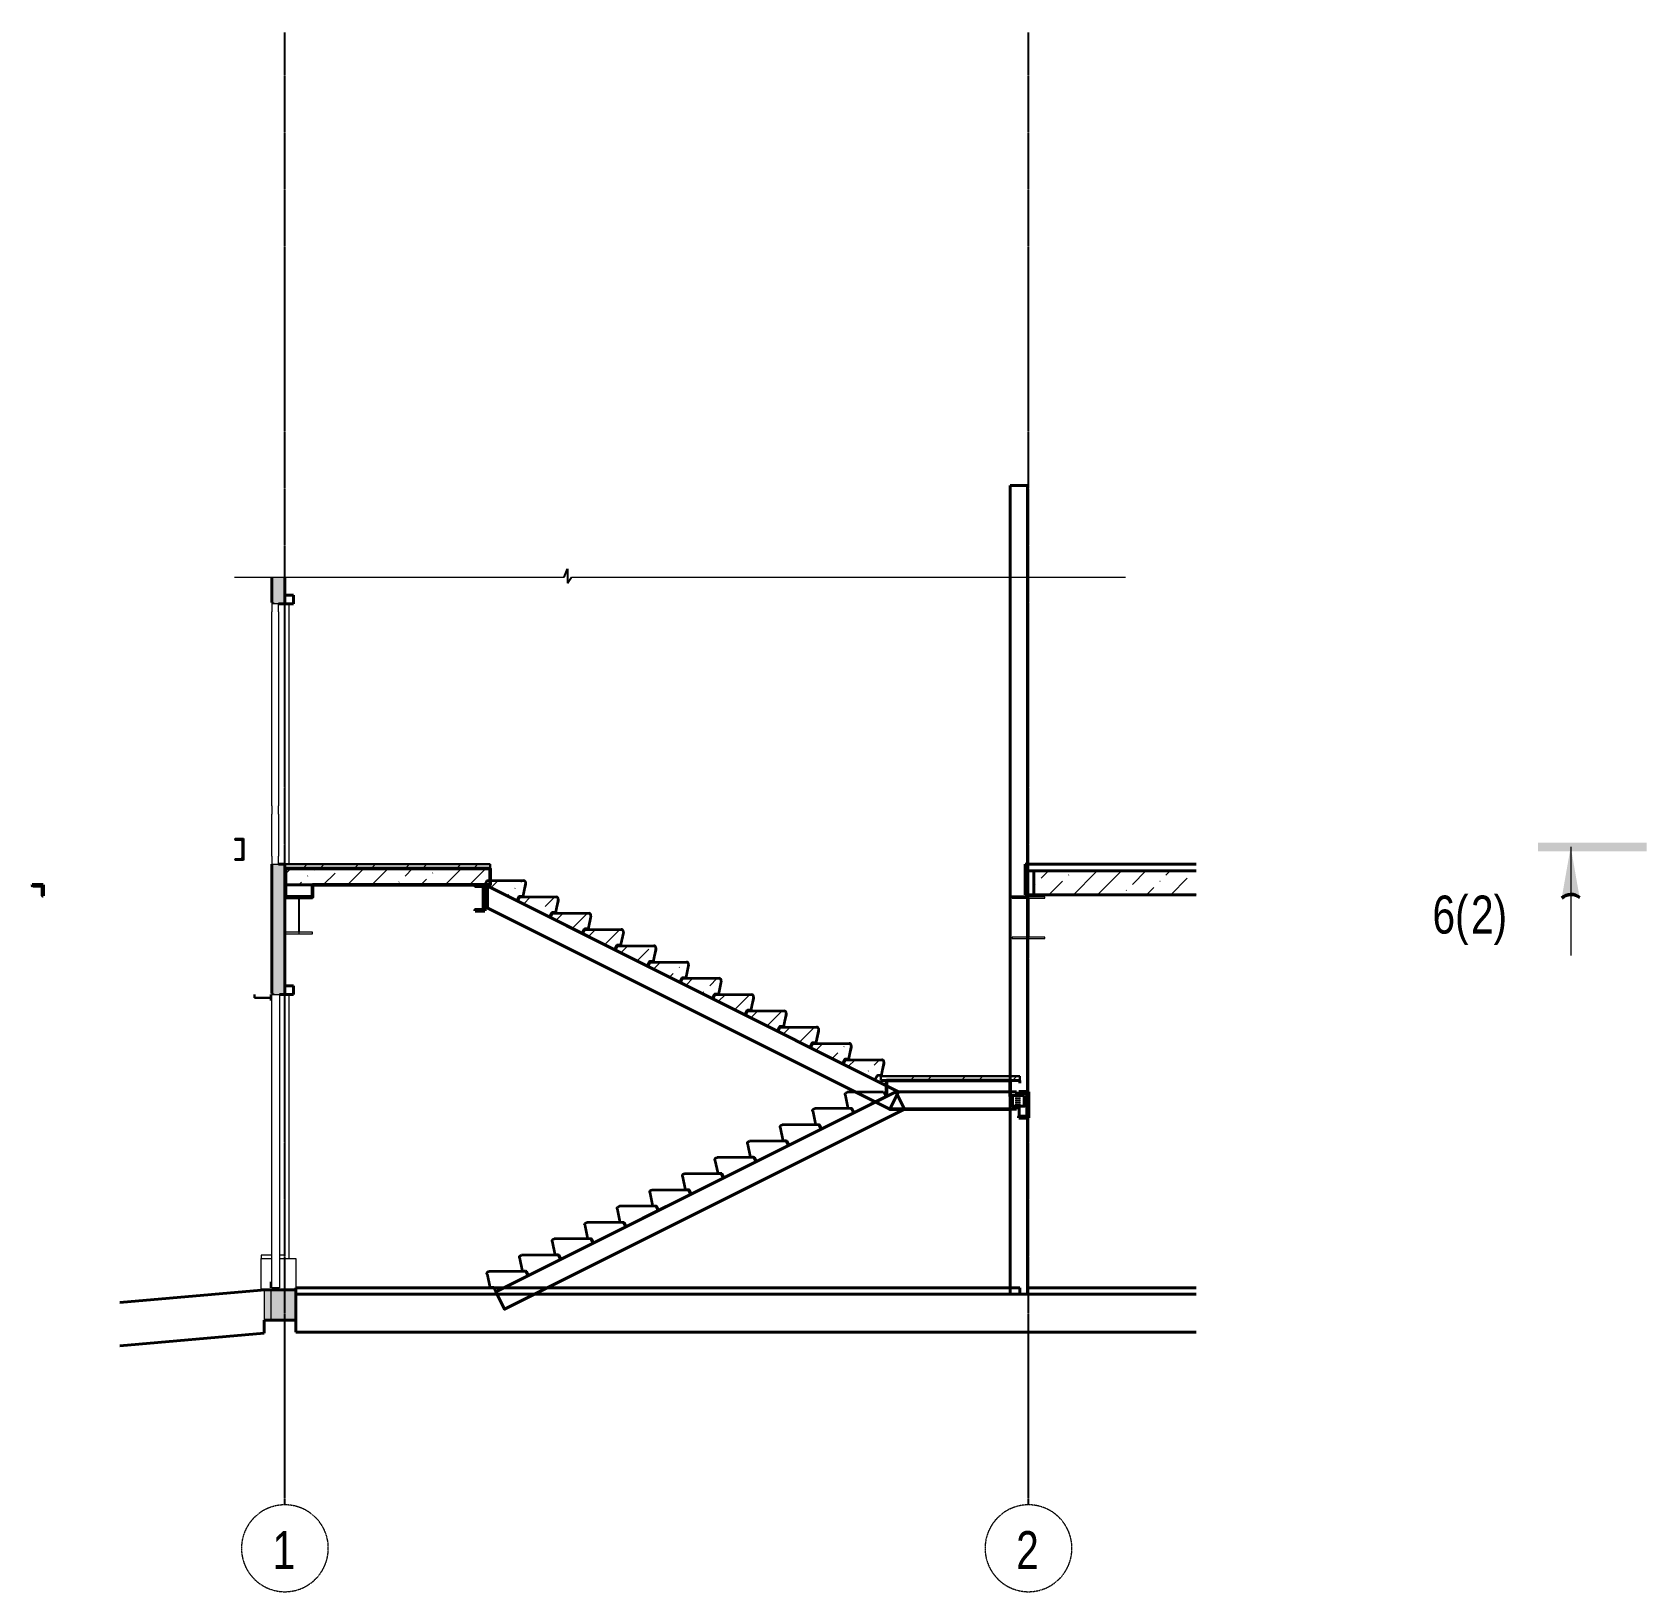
# Model space of a CAD drawing. Header units: millimetres. Extents: x 1117013 to 3394463, y -717780 to -102922.
# Drawn here: x 1172968 to 1187840, y -679867 to -665503 of the extents above; entities that cross this region are included whole.
import ezdxf

# ---------------------------------------------------------------- set-up
doc = ezdxf.new("R2010")
doc.units = ezdxf.units.MM
for name, pattern in [('ADSK_Линия сетки', [21, 12, -3, 3, -3]), ('CENTERX2', [4, 2.5, -0.5, 0.5, -0.5]), ('невидимая', [3.65, 2.5, -1.15])]:
    doc.linetypes.add(name, pattern=pattern)
for name, color, linetype, lineweight in [('0006-Невидимый контур', 8, 'невидимая', 13), ('1', 7, 'Continuous', 13), ('_ Окна', 7, 'Continuous', 30), ('Двери', 7, 'Continuous', 18), ('Каркас', 7, 'Continuous', 18), ('Лестницы', 7, 'Continuous', 18), ('Несущие колонны', 7, 'Continuous', 18), ('Окна', 7, 'Continuous', 18), ('Перекрытие', 7, 'Continuous', 18), ('размеры', 7, 'Continuous', 50), ('Разрезы', 7, 'Continuous', 9), ('СО_10_лестница', 150, 'Continuous', 50), ('СО_20_балки', 7, 'Continuous', 50), ('Стены', 7, 'Continuous', 18), ('Стены внутренние', 7, 'Continuous', 18), ('Стены наружные', 7, 'Continuous', 18), ('Стены разрез', 7, 'Continuous', 40)]:
    doc.layers.add(name, color=color, linetype=linetype, lineweight=lineweight)
doc.layers.add('Оси', color=1, linetype='CENTERX2')
doc.layers.add('Текст', color=7, linetype='Continuous')
doc.styles.add('Century Gothic', font='GOTHIC.TTF', dxfattribs={"width": 0.8, "height": 250})
doc.styles.add('Century Gothic_2', font='GOTHIC.TTF', dxfattribs={"width": 0.8, "height": 350})
pattern_1 = [(45, (1179825.43, -680629), (-235.732, 235.732), []), (45, (1179982.58, -680629), (-235.732, 235.732), [])]
pattern_2 = [(45, (1179825.43, -680629), (-224.506, 224.506), []), (45, (1180049.93, -680629), (-224.506, 224.506), [396.875, -79.375, 3.353, -76.022])]

# ---------------------------------------------------------------- blocks, each defined once
blk = doc.blocks.new('Разрез - Номер вида и Номер листа спереди_3_5 мм-64073-01 Этаж')
at = {"layer": 'Разрезы'}
blk.add_hatch(color=256, dxfattribs=at).paths.add_polyline_path([(10, 0.4), (10, -0.4), (0, -0.4), (0, 0.4)])
h = blk.add_hatch(color=256, dxfattribs=at)
edge = h.paths.add_edge_path()
edge.add_line((2.17, -4.71), (3, 0))
edge.add_line((3, 0), (3.82, -4.67))
edge.add_arc((3.02, -5.62), 1.24, 49.4419, 133.142)
at = {"layer": 'Разрезы', "lineweight": 20}
blk.add_line((3, 0), (3, -10), dxfattribs=at)
at = {"layer": 'Разрезы', "lineweight": 50}
blk.add_arc((3.02, -5.62), 1.24, 49.4419, 133.142, dxfattribs=at)
blk = doc.blocks.new('___Двутавр типа Ш _СТО АСЧМ 20-93__ Балка - 35Ш2-1101853-Узел 0')
at = {"layer": 'Каркас'}
for p, q in [((255, 3600), (5, 3600)), ((255, 3600), (5, 3600)), ((5, 3600), (5, 3586)), ((5, 3586), (126, 3586)), ((126, 3586), (126, 3274)), ((130, 3260), (130, 3600)), ((135, 3274), (135, 3586)), ((135, 3586), (255, 3586)), ((255, 3586), (255, 3600)), ((126, 3274), (5, 3274)), ((5, 3274), (5, 3260)), ((255, 3274), (135, 3274)), ((255, 3260), (255, 3274)), ((5, 3260), (255, 3260)), ((5, 3260), (255, 3260))]:
    blk.add_line(p, q, dxfattribs=at)
blk = doc.blocks.new('SK_ПлитаПерекрытия_Пустотная - ПК 68-12-8-778387-Узел 0')
at = {"layer": 'Каркас', "lineweight": 9}
h = blk.add_hatch(dxfattribs=at)
h.set_pattern_fill('FP_11', color=256, style=0, pattern_type=2)
h.set_pattern_definition([(45, (4530.67, -3561.94), (84.1903, 308.6967), [396.875, -79.375, 3.353, -76.022])])
h.paths.add_polyline_path([(8395, 3620), (8395, 3840), (6900, 3840), (6900, 3620)])
at = {"layer": 'Каркас', "lineweight": 40}
for p, q in [((6900, 3840), (6900, 3620)), ((8395, 3840), (6900, 3840)), ((6900, 3620), (8395, 3620))]:
    blk.add_line(p, q, dxfattribs=at)
blk = doc.blocks.new('___Двутавр типа Б _СТО АСЧМ 20-93__ Балка - 35Б1-1101918-Узел 0')
at = {"layer": 'Каркас'}
blk.add_line((6850, 6931), (6850, 7015), dxfattribs=at)
blk = doc.blocks.new('ADSK_Балка_Труба_ГОСТ 30245-2003 - 80x80x5-1059783-Узел 0')
at = {"layer": 'Каркас', "lineweight": 40}
for p, q in [((0, 2780), (80, 2780)), ((0, 2780), (0, 2700)), ((0, 2700), (80, 2700)), ((80, 2780), (80, 2700))]:
    blk.add_line(p, q, dxfattribs=at)
blk = doc.blocks.new('___Двутавр типа Ш _СТО АСЧМ 20-93__ Балка - 40Ш1-1101920-Узел 0')
at = {"layer": 'Каркас'}
for p, q in [((7000, 3600), (6701, 3600)), ((7000, 3600), (6701, 3600)), ((6701, 3600), (6701, 3588)), ((6701, 3588), (6845, 3588)), ((6845, 3588), (6845, 3230)), ((6850, 3217), (6850, 3600)), ((6855, 3230), (6855, 3588)), ((6855, 3588), (7000, 3588)), ((7000, 3588), (7000, 3600)), ((6845, 3230), (6701, 3230)), ((6701, 3230), (6701, 3217)), ((6701, 3217), (7000, 3217)), ((6701, 3217), (7000, 3217)), ((7000, 3230), (6855, 3230)), ((7000, 3217), (7000, 3230))]:
    blk.add_line(p, q, dxfattribs=at)
blk = doc.blocks.new('rehau_окно_однопольное_фрамуга_сверху - 1060х1760 _створка и глухое_-V16-Узел 0')
at = {"layer": 'Окна'}
for p, q in [((-60, 6300), (-120, 6300)), ((-120, 6300), (-120, 6224)), ((-60, 6224), (-60, 6300)), ((-120, 4438), (-120, 6224)), ((-60, 6224), (-60, 4438)), ((-120, 4438), (-120, 4362)), ((-120, 3976), (-120, 4362)), ((-60, 4362), (-60, 4438)), ((-60, 4362), (-60, 3976)), ((-120, 3976), (-120, 3900)), ((-120, 3900), (-60, 3900)), ((-60, 3900), (-60, 3976))]:
    blk.add_line(p, q, dxfattribs=at)
blk = doc.blocks.new('SK_Дверь_2 - ДСН Л-995574-Узел 0')
at = {"layer": 'Двери'}
for p, q in [((-120, 2700), (-50, 2700)), ((-120, 0), (-120, 2700)), ((-50, 2700), (-50, 0)), ((-50, 0), (-120, 0))]:
    blk.add_line(p, q, dxfattribs=at)
blk = doc.blocks.new('SK_Окно_Откос - 30_Низ-1075544-Узел 0')
at = {"layer": '_ Окна'}
for p, q in [((-280, 2700), (-280, 2670)), ((-130, 2700), (-130, 2645)), ((-280, 2670), (-130, 2670)), ((-130, 55), (-130, 0))]:
    blk.add_line(p, q, dxfattribs=at)
blk = doc.blocks.new('Ось сетки - Круг_Ø8 мм-6577-Узел 0')
at = {"layer": 'Оси', "lineweight": 20}
for start, end in [(360, 180), (180, 360)]:
    blk.add_arc((0, -2400), 400, start, end, dxfattribs=at)
blk = doc.blocks.new('A$C193924F6')
at = {"layer": 'СО_10_лестница', "lineweight": 35}
for p, q in [((-240, 364), (-258, 327)), ((-258, 327), (36, 180)), ((-234, 367), (92, 367)), ((92, 367), (98, 367)), ((117, 343), (92, 222)), ((55, 219), (36, 180)), ((92, 222), (61, 222))]:
    blk.add_line(p, q, dxfattribs=at)
for centre, radius, start, end in [((-234, 361), 6, 90, 153.4349), ((98, 347), 20, 348.3106, 90), ((61, 216), 6, 90, 153.4349)]:
    blk.add_arc(centre, radius, start, end, dxfattribs=at)
blk = doc.blocks.new('CF411500')
for p, q in [((0, 0), (0, 200)), ((0, 200), (76, 200)), ((12, 21.5), (12, 178.5)), ((72, 188), (21.5, 188)), ((76, 200), (76, 192)), ((76, 0), (0, 0)), ((72, 12), (21.5, 12)), ((76, 8), (76, 0))]:
    blk.add_line(p, q)
for centre, radius, start, end in [((21.5, 178.5), 9.5, 90, 180), ((72, 192), 4, 270, 0), ((21.5, 21.5), 9.5, 180, 270), ((72, 8), 4, 0, 90)]:
    blk.add_arc(centre, radius, start, end)
blk = doc.blocks.new('CF415500')
at = {"lineweight": 50}
for p, q in [((0, 0), (0, 240)), ((0, 240), (90, 240)), ((12, 22.5), (12, 217.5)), ((86, 228), (22.5, 228)), ((90, 240), (90, 232)), ((90, 0), (0, 0)), ((86, 12), (22.5, 12)), ((90, 8), (90, 0))]:
    blk.add_line(p, q, dxfattribs=at)
for centre, radius, start, end in [((22.5, 217.5), 10.5, 90, 180), ((86, 232), 4, 270, 0), ((22.5, 22.5), 10.5, 180, 270), ((86, 8), 4, 0, 90)]:
    blk.add_arc(centre, radius, start, end, dxfattribs=at)
blk = doc.blocks.new('EF746500')
at = {"lineweight": 50}
for p, q in [((3, 100), (0, 100)), ((0, 100), (0, 0)), ((0, 0), (100, 0)), ((7, 19), (7, 96)), ((96, 7), (19, 7)), ((100, 3), (100, 0))]:
    blk.add_line(p, q, dxfattribs=at)
for centre, radius, start, end in [((3, 96), 4, 0, 90), ((19, 19), 12, 180, 270), ((96, 3), 4, 0, 90)]:
    blk.add_arc(centre, radius, start, end, dxfattribs=at)

msp = doc.modelspace()

# ---------------------------------------------------------------- hatches: boundary and pattern name
at = {"layer": 'Лестницы', "lineweight": 9}
h = msp.add_hatch(dxfattribs=at)
h.set_pattern_fill('FP_12', color=256, style=0, pattern_type=2)
h.set_pattern_definition(pattern_1)
h.paths.add_polyline_path([(1175294.7547, -673207.067), (1177184.7547, -673207.067), (1177184.7547, -673167.067), (1175294.7547, -673167.067)])
h = msp.add_hatch(dxfattribs=at)
h.set_pattern_fill('FP_11', color=256, style=0, pattern_type=2)
h.set_pattern_definition([(45, (1179825.43, -680629), (84.1903, 308.6967), [396.875, -79.375, 3.353, -76.022])])
h.paths.add_polyline_path([(1175294.7547, -673356.9272), (1177184.7547, -673356.9272), (1177184.7547, -673207.067), (1175294.7547, -673207.067)])
h = msp.add_hatch(dxfattribs=at)
h.set_pattern_fill('FP_13', color=256, style=0, pattern_type=2)
h.set_pattern_definition(pattern_2)
h.paths.add_polyline_path([(1177430.566, -673503.3467), (1177451.2059, -673462.067), (1177488.0066, -673462.067), (1177513.9263, -673354.0682), (1177512.7615, -673336.3146), (1177501.7462, -673322.3428), (1177484.7547, -673317.067), (1177154.7547, -673317.067), (1177135.405, -673355.7662)])
h = msp.add_hatch(dxfattribs=at)
h.set_pattern_fill('FP_13', color=256, style=0, pattern_type=2)
h.set_pattern_definition(pattern_2)
h.paths.add_polyline_path([(1177730.566, -673653.3467), (1177751.2059, -673612.067), (1177788.0066, -673612.067), (1177813.9263, -673504.0682), (1177812.7615, -673486.3146), (1177801.7462, -673472.3428), (1177784.7547, -673467.067), (1177454.7547, -673467.067), (1177435.405, -673505.7662), (1177493.3069, -673534.7172)])
h = msp.add_hatch(dxfattribs=at)
h.set_pattern_fill('FP_13', color=256, style=0, pattern_type=2)
h.set_pattern_definition(pattern_2)
h.paths.add_polyline_path([(1178030.566, -673803.3467), (1178051.2059, -673762.067), (1178088.0066, -673762.067), (1178113.9263, -673654.0682), (1178112.7615, -673636.3146), (1178101.7462, -673622.3428), (1178084.7547, -673617.067), (1177754.7547, -673617.067), (1177735.405, -673655.7662)])
h = msp.add_hatch(dxfattribs=at)
h.set_pattern_fill('FP_13', color=256, style=0, pattern_type=2)
h.set_pattern_definition(pattern_2)
h.paths.add_polyline_path([(1178330.566, -673953.3467), (1178351.2059, -673912.067), (1178388.0066, -673912.067), (1178413.9263, -673804.0682), (1178412.7615, -673786.3146), (1178401.7462, -673772.3428), (1178384.7547, -673767.067), (1178054.7547, -673767.067), (1178035.405, -673805.7662), (1178112.9309, -673844.5291)])
h = msp.add_hatch(dxfattribs=at)
h.set_pattern_fill('FP_13', color=256, style=0, pattern_type=2)
h.set_pattern_definition(pattern_2)
h.paths.add_polyline_path([(1178630.566, -674103.3467), (1178651.2059, -674062.067), (1178688.0066, -674062.067), (1178713.9263, -673954.0682), (1178712.7615, -673936.3146), (1178701.7462, -673922.3428), (1178684.7547, -673917.067), (1178354.7547, -673917.067), (1178335.405, -673955.7662)])
h = msp.add_hatch(dxfattribs=at)
h.set_pattern_fill('FP_13', color=256, style=0, pattern_type=2)
h.set_pattern_definition(pattern_2)
h.paths.add_polyline_path([(1178930.566, -674253.3467), (1178951.2059, -674212.067), (1178988.0066, -674212.067), (1179013.9263, -674104.0682), (1179012.7615, -674086.3146), (1179001.7462, -674072.3428), (1178984.7547, -674067.067), (1178654.7547, -674067.067), (1178635.405, -674105.7662), (1178870.6749, -674223.4011)])
h = msp.add_hatch(dxfattribs=at)
h.set_pattern_fill('FP_13', color=256, style=0, pattern_type=2)
h.set_pattern_definition(pattern_2)
h.paths.add_polyline_path([(1179230.566, -674403.3467), (1179251.2059, -674362.067), (1179288.0066, -674362.067), (1179313.9263, -674254.0682), (1179312.7615, -674236.3146), (1179301.7462, -674222.3428), (1179284.7547, -674217.067), (1178954.7547, -674217.067), (1178935.405, -674255.7662)])
h = msp.add_hatch(dxfattribs=at)
h.set_pattern_fill('FP_13', color=256, style=0, pattern_type=2)
h.set_pattern_definition(pattern_2)
h.paths.add_polyline_path([(1179530.566, -674553.3467), (1179551.2059, -674512.067), (1179588.0066, -674512.067), (1179613.9263, -674404.0682), (1179612.7615, -674386.3146), (1179601.7462, -674372.3428), (1179584.7547, -674367.067), (1179254.7547, -674367.067), (1179235.405, -674405.7662)])
h = msp.add_hatch(dxfattribs=at)
h.set_pattern_fill('FP_13', color=256, style=0, pattern_type=2)
h.set_pattern_definition(pattern_2)
h.paths.add_polyline_path([(1179830.566, -674703.3467), (1179851.2059, -674662.067), (1179888.0066, -674662.067), (1179913.9263, -674554.0682), (1179912.7615, -674536.3146), (1179901.7462, -674522.3428), (1179884.7547, -674517.067), (1179554.7547, -674517.067), (1179535.405, -674555.7662)])
h = msp.add_hatch(dxfattribs=at)
h.set_pattern_fill('FP_13', color=256, style=0, pattern_type=2)
h.set_pattern_definition(pattern_2)
h.paths.add_polyline_path([(1180130.566, -674853.3467), (1180151.2059, -674812.067), (1180188.0066, -674812.067), (1180213.9263, -674704.0682), (1180212.7615, -674686.3146), (1180201.7462, -674672.3428), (1180184.7547, -674667.067), (1179854.7547, -674667.067), (1179835.405, -674705.7662), (1179971.8027, -674773.965)])
h = msp.add_hatch(dxfattribs=at)
h.set_pattern_fill('FP_13', color=256, style=0, pattern_type=2)
h.set_pattern_definition(pattern_2)
h.paths.add_polyline_path([(1180430.566, -675003.3467), (1180451.2059, -674962.067), (1180488.0066, -674962.067), (1180513.9263, -674854.0682), (1180512.7615, -674836.3146), (1180501.7462, -674822.3428), (1180484.7547, -674817.067), (1180154.7547, -674817.067), (1180135.405, -674855.7662)])
h = msp.add_hatch(dxfattribs=at)
h.set_pattern_fill('FP_13', color=256, style=0, pattern_type=2)
h.set_pattern_definition(pattern_2)
h.paths.add_polyline_path([(1180730.566, -675153.3467), (1180751.2059, -675112.067), (1180788.0066, -675112.067), (1180813.9263, -675004.0682), (1180812.7615, -674986.3146), (1180801.7462, -674972.3428), (1180784.7547, -674967.067), (1180454.7547, -674967.067), (1180435.405, -675005.7662)])
h = msp.add_hatch(dxfattribs=at)
h.set_pattern_fill('FP_12', color=256, style=0, pattern_type=2)
h.set_pattern_definition(pattern_1)
h.paths.add_polyline_path([(1180784.7547, -675157.067), (1182064.7547, -675157.067), (1182064.7547, -675117.067), (1180784.7547, -675117.067)])
at = {"layer": 'Стены'}
h = msp.add_hatch(color=256, dxfattribs=at)
h.paths.add_polyline_path([(1175104.7547, -677087.067), (1175074.7547, -677087.067), (1175074.7547, -677089.667)])
h.paths.add_polyline_path([(1175164.7547, -677367.067), (1175164.7547, -677087.067), (1175104.7547, -677087.067), (1175104.7547, -677367.067)])
msp.add_hatch(color=256, dxfattribs=at).paths.add_polyline_path([(1175394.7547, -677367.067), (1175394.7547, -677087.067), (1175164.7547, -677087.067), (1175164.7547, -677367.067)])
at = {"layer": 'Стены наружные'}
h = msp.add_hatch(color=256, dxfattribs=at)
h.paths.add_polyline_path([(1175244.7547, -674367.067), (1175294.7547, -674367.067), (1175294.7547, -673167.067), (1175174.7547, -673167.067), (1175174.7547, -674357.067), (1175184.7547, -674357.067), (1175184.7547, -674367.067)])
h.paths.add_polyline_path([(1175294.7547, -670523.0096), (1175174.7547, -670523.0096), (1175174.7547, -670757.067), (1175184.7547, -670757.067), (1175184.7547, -670767.067), (1175294.7547, -670767.067)])

# ---------------------------------------------------------------- linework, layer by layer
at = {"color": 7, "lineweight": 50}
for points in [[(1181974.7547, -675423.0639), (1180867.5081, -675423.0639), (1177156.727, -673567.6733), (1177156.727, -673366.4272), (1180948.0066, -675262.067)], [(1180948.0066, -675262.067), (1180867.5081, -675423.0639)], [(1181002.0012, -675423.0639), (1180921.5028, -675262.067)]]:
    msp.add_lwpolyline(points, dxfattribs=at)
at = {"layer": '0006-Невидимый контур', "lineweight": 40}
for points in [[(1182034.7547, -675295.7879), (1182034.7547, -675395.7879)], [(1182058.7547, -675295.7879), (1182058.7547, -675395.7879)]]:
    msp.add_lwpolyline(points, dxfattribs=at)
at = {"layer": '1', "ltscale": 100}
for p, q in [((1174831.8753, -670523.0096), (1177867.242, -670523.0096)), ((1177934.1705, -670523.0096), (1183038.5501, -670523.0096))]:
    msp.add_line(p, q, dxfattribs=at)
at = {"layer": 'Лестницы', "lineweight": 30}
for p, q in [((1177184.7547, -673167.067), (1175294.7547, -673167.067)), ((1175294.7547, -673167.067), (1175294.7547, -673207.067)), ((1175294.7547, -673207.067), (1177184.7547, -673207.067)), ((1177184.7547, -673207.067), (1177184.7547, -673167.067)), ((1177154.7547, -673317.067), (1177135.405, -673355.7662)), ((1177135.405, -673355.7662), (1177430.566, -673503.3467)), ((1177484.7547, -673317.067), (1177154.7547, -673317.067)), ((1177488.0066, -673462.067), (1177513.9263, -673354.0682)), ((1177430.566, -673503.3467), (1177451.2059, -673462.067)), ((1177454.7547, -673467.067), (1177435.405, -673505.7662)), ((1177435.405, -673505.7662), (1177730.566, -673653.3467)), ((1177451.2059, -673462.067), (1177488.0066, -673462.067)), ((1177784.7547, -673467.067), (1177454.7547, -673467.067)), ((1177788.0066, -673612.067), (1177813.9263, -673504.0682)), ((1177730.566, -673653.3467), (1177751.2059, -673612.067)), ((1177754.7547, -673617.067), (1177735.405, -673655.7662)), ((1177735.405, -673655.7662), (1178030.566, -673803.3467)), ((1177751.2059, -673612.067), (1177788.0066, -673612.067)), ((1178084.7547, -673617.067), (1177754.7547, -673617.067)), ((1178088.0066, -673762.067), (1178113.9263, -673654.0682)), ((1178030.566, -673803.3467), (1178051.2059, -673762.067)), ((1178054.7547, -673767.067), (1178035.405, -673805.7662)), ((1178035.405, -673805.7662), (1178330.566, -673953.3467)), ((1178051.2059, -673762.067), (1178088.0066, -673762.067)), ((1178384.7547, -673767.067), (1178054.7547, -673767.067)), ((1178388.0066, -673912.067), (1178413.9263, -673804.0682)), ((1178330.566, -673953.3467), (1178351.2059, -673912.067)), ((1178354.7547, -673917.067), (1178335.405, -673955.7662)), ((1178335.405, -673955.7662), (1178630.566, -674103.3467)), ((1178351.2059, -673912.067), (1178388.0066, -673912.067)), ((1178684.7547, -673917.067), (1178354.7547, -673917.067)), ((1178688.0066, -674062.067), (1178713.9263, -673954.0682)), ((1178630.566, -674103.3467), (1178651.2059, -674062.067)), ((1178654.7547, -674067.067), (1178635.405, -674105.7662)), ((1178635.405, -674105.7662), (1178930.566, -674253.3467)), ((1178651.2059, -674062.067), (1178688.0066, -674062.067)), ((1178984.7547, -674067.067), (1178654.7547, -674067.067)), ((1178988.0066, -674212.067), (1179013.9263, -674104.0682)), ((1178930.566, -674253.3467), (1178951.2059, -674212.067)), ((1178954.7547, -674217.067), (1178935.405, -674255.7662)), ((1178935.405, -674255.7662), (1179230.566, -674403.3467)), ((1178951.2059, -674212.067), (1178988.0066, -674212.067)), ((1179284.7547, -674217.067), (1178954.7547, -674217.067)), ((1179288.0066, -674362.067), (1179313.9263, -674254.0682)), ((1179230.566, -674403.3467), (1179251.2059, -674362.067)), ((1179254.7547, -674367.067), (1179235.405, -674405.7662)), ((1179235.405, -674405.7662), (1179530.566, -674553.3467)), ((1179251.2059, -674362.067), (1179288.0066, -674362.067)), ((1179584.7547, -674367.067), (1179254.7547, -674367.067)), ((1179588.0066, -674512.067), (1179613.9263, -674404.0682)), ((1179530.566, -674553.3467), (1179551.2059, -674512.067)), ((1179554.7547, -674517.067), (1179535.405, -674555.7662)), ((1179535.405, -674555.7662), (1179830.566, -674703.3467)), ((1179551.2059, -674512.067), (1179588.0066, -674512.067)), ((1179884.7547, -674517.067), (1179554.7547, -674517.067)), ((1179888.0066, -674662.067), (1179913.9263, -674554.0682)), ((1179830.566, -674703.3467), (1179851.2059, -674662.067)), ((1179854.7547, -674667.067), (1179835.405, -674705.7662)), ((1179835.405, -674705.7662), (1180130.566, -674853.3467)), ((1179851.2059, -674662.067), (1179888.0066, -674662.067)), ((1180184.7547, -674667.067), (1179854.7547, -674667.067)), ((1180188.0066, -674812.067), (1180213.9263, -674704.0682)), ((1180130.566, -674853.3467), (1180151.2059, -674812.067)), ((1180154.7547, -674817.067), (1180135.405, -674855.7662)), ((1180135.405, -674855.7662), (1180430.566, -675003.3467)), ((1180151.2059, -674812.067), (1180188.0066, -674812.067)), ((1180484.7547, -674817.067), (1180154.7547, -674817.067)), ((1180488.0066, -674962.067), (1180513.9263, -674854.0682)), ((1180430.566, -675003.3467), (1180451.2059, -674962.067)), ((1180454.7547, -674967.067), (1180435.405, -675005.7662)), ((1180435.405, -675005.7662), (1180730.566, -675153.3467)), ((1180451.2059, -674962.067), (1180488.0066, -674962.067)), ((1180784.7547, -674967.067), (1180454.7547, -674967.067)), ((1180788.0066, -675112.067), (1180813.9263, -675004.0682)), ((1180730.566, -675153.3467), (1180751.2059, -675112.067)), ((1180751.2059, -675112.067), (1180788.0066, -675112.067)), ((1182064.7547, -675117.067), (1180784.7547, -675117.067)), ((1180784.7547, -675117.067), (1180784.7547, -675157.067)), ((1180784.7547, -675157.067), (1182064.7547, -675157.067)), ((1182064.7547, -675157.067), (1182064.7547, -675117.067))]:
    msp.add_line(p, q, dxfattribs=at)
at = {"layer": 'Лестницы', "lineweight": 40}
for p, q in [((1177184.7547, -673207.067), (1175294.7547, -673207.067)), ((1175294.7547, -673207.067), (1175294.7547, -673407.067)), ((1177184.7547, -673356.9272), (1177184.7547, -673207.067)), ((1175294.7547, -673356.9272), (1175299.7547, -673356.9272)), ((1175549.7547, -673356.9272), (1177184.7547, -673356.9272)), ((1182064.7547, -675157.067), (1180784.7547, -675157.067)), ((1182064.7547, -675183.0639), (1182064.7547, -675157.067))]:
    msp.add_line(p, q, dxfattribs=at)
at = {"layer": 'Лестницы'}
for p, q in [((1177484.7547, -673467.067), (1177484.7547, -673462.067)), ((1177784.7547, -673617.067), (1177784.7547, -673612.067)), ((1178084.7547, -673767.067), (1178084.7547, -673762.067)), ((1178384.7547, -673917.067), (1178384.7547, -673912.067)), ((1178684.7547, -674067.067), (1178684.7547, -674062.067)), ((1178984.7547, -674217.067), (1178984.7547, -674212.067)), ((1179284.7547, -674367.067), (1179284.7547, -674362.067)), ((1179584.7547, -674517.067), (1179584.7547, -674512.067)), ((1179884.7547, -674667.067), (1179884.7547, -674662.067)), ((1180184.7547, -674817.067), (1180184.7547, -674812.067)), ((1180484.7547, -674967.067), (1180484.7547, -674962.067)), ((1180784.7547, -675112.067), (1180784.7547, -675117.067)), ((1180455.583, -675304.0682), (1180481.5028, -675412.067)), ((1180689.3445, -675267.067), (1180484.7547, -675267.067)), ((1180538.9433, -675453.3467), (1180784.7547, -675330.441)), ((1180155.583, -675454.0682), (1180181.5028, -675562.067)), ((1180514.7547, -675417.067), (1180184.7547, -675417.067)), ((1180238.9433, -675603.3467), (1180534.1043, -675455.7662)), ((1180481.5028, -675412.067), (1180518.3034, -675412.067)), ((1180484.7547, -675412.067), (1180484.7547, -675417.067)), ((1180534.1043, -675455.7662), (1180514.7547, -675417.067)), ((1180518.3034, -675412.067), (1180538.9433, -675453.3467)), ((1179855.583, -675604.0682), (1179881.5028, -675712.067)), ((1180214.7547, -675567.067), (1179884.7547, -675567.067)), ((1179938.9433, -675753.3467), (1180234.1043, -675605.7662)), ((1180181.5028, -675562.067), (1180218.3034, -675562.067)), ((1180184.7547, -675562.067), (1180184.7547, -675567.067)), ((1180234.1043, -675605.7662), (1180214.7547, -675567.067)), ((1180218.3034, -675562.067), (1180238.9433, -675603.3467)), ((1179555.583, -675754.0682), (1179581.5028, -675862.067)), ((1179914.7547, -675717.067), (1179584.7547, -675717.067)), ((1179638.9433, -675903.3467), (1179934.1043, -675755.7662)), ((1179881.5028, -675712.067), (1179918.3034, -675712.067)), ((1179884.7547, -675712.067), (1179884.7547, -675717.067)), ((1179934.1043, -675755.7662), (1179914.7547, -675717.067)), ((1179918.3034, -675712.067), (1179938.9433, -675753.3467)), ((1179255.583, -675904.0682), (1179281.5028, -676012.067)), ((1179614.7547, -675867.067), (1179284.7547, -675867.067)), ((1179338.9433, -676053.3467), (1179634.1043, -675905.7662)), ((1179581.5028, -675862.067), (1179618.3034, -675862.067)), ((1179584.7547, -675862.067), (1179584.7547, -675867.067)), ((1179634.1043, -675905.7662), (1179614.7547, -675867.067)), ((1179618.3034, -675862.067), (1179638.9433, -675903.3467)), ((1178955.583, -676054.0682), (1178981.5028, -676162.067)), ((1179314.7547, -676017.067), (1178984.7547, -676017.067)), ((1179038.9433, -676203.3467), (1179334.1043, -676055.7662)), ((1179281.5028, -676012.067), (1179318.3034, -676012.067)), ((1179284.7547, -676012.067), (1179284.7547, -676017.067)), ((1179334.1043, -676055.7662), (1179314.7547, -676017.067)), ((1179318.3034, -676012.067), (1179338.9433, -676053.3467)), ((1178655.583, -676204.0682), (1178681.5028, -676312.067)), ((1179014.7547, -676167.067), (1178684.7547, -676167.067)), ((1178738.9433, -676353.3467), (1179034.1043, -676205.7662)), ((1178981.5028, -676162.067), (1179018.3034, -676162.067)), ((1178984.7547, -676162.067), (1178984.7547, -676167.067)), ((1179034.1043, -676205.7662), (1179014.7547, -676167.067)), ((1179018.3034, -676162.067), (1179038.9433, -676203.3467)), ((1178355.583, -676354.0682), (1178381.5028, -676462.067)), ((1178714.7547, -676317.067), (1178384.7547, -676317.067)), ((1178438.9433, -676503.3467), (1178734.1043, -676355.7662)), ((1178681.5028, -676312.067), (1178718.3034, -676312.067)), ((1178684.7547, -676312.067), (1178684.7547, -676317.067)), ((1178734.1043, -676355.7662), (1178714.7547, -676317.067)), ((1178718.3034, -676312.067), (1178738.9433, -676353.3467)), ((1178055.583, -676504.0682), (1178081.5028, -676612.067)), ((1178414.7547, -676467.067), (1178084.7547, -676467.067)), ((1178138.9433, -676653.3467), (1178434.1043, -676505.7662)), ((1178381.5028, -676462.067), (1178418.3034, -676462.067)), ((1178384.7547, -676462.067), (1178384.7547, -676467.067)), ((1178434.1043, -676505.7662), (1178414.7547, -676467.067)), ((1178418.3034, -676462.067), (1178438.9433, -676503.3467)), ((1177755.583, -676654.0682), (1177781.5028, -676762.067)), ((1178114.7547, -676617.067), (1177784.7547, -676617.067)), ((1177838.9433, -676803.3467), (1178134.1043, -676655.7662)), ((1178081.5028, -676612.067), (1178118.3034, -676612.067)), ((1178084.7547, -676612.067), (1178084.7547, -676617.067)), ((1178134.1043, -676655.7662), (1178114.7547, -676617.067)), ((1178118.3034, -676612.067), (1178138.9433, -676653.3467)), ((1177455.583, -676804.0682), (1177481.5028, -676912.067)), ((1177814.7547, -676767.067), (1177484.7547, -676767.067)), ((1177538.9433, -676953.3467), (1177834.1043, -676805.7662)), ((1177781.5028, -676762.067), (1177818.3034, -676762.067)), ((1177784.7547, -676762.067), (1177784.7547, -676767.067)), ((1177834.1043, -676805.7662), (1177814.7547, -676767.067)), ((1177818.3034, -676762.067), (1177838.9433, -676803.3467)), ((1177155.583, -676954.0682), (1177181.5028, -677062.067)), ((1177514.7547, -676917.067), (1177184.7547, -676917.067)), ((1177311.5028, -677067.067), (1177534.1043, -676955.7662)), ((1177481.5028, -676912.067), (1177518.3034, -676912.067)), ((1177484.7547, -676912.067), (1177484.7547, -676917.067)), ((1177534.1043, -676955.7662), (1177514.7547, -676917.067)), ((1177518.3034, -676912.067), (1177538.9433, -676953.3467)), ((1177181.5028, -677062.067), (1177218.3034, -677062.067)), ((1177184.7547, -677067.067), (1177184.7547, -677062.067)), ((1177218.3034, -677062.067), (1177220.8034, -677067.067))]:
    msp.add_line(p, q, dxfattribs=at)
at = {"layer": 'Лестницы', "lineweight": 40}
for points in [[(1175299.7547, -673467.067), (1175299.7547, -673356.9272)], [(1175549.7547, -673356.9272), (1175299.7547, -673356.9272)], [(1175549.7547, -673467.067), (1175549.7547, -673356.9272)], [(1182105.7608, -675295.7879), (1181998.6022, -675295.7879), (1181998.6022, -675395.7879), (1182105.7608, -675395.7879), (1182105.7608, -675295.7879)], [(1182034.7547, -675262.067), (1182034.7547, -675295.7879)], [(1182058.7547, -675274.067), (1182058.7547, -675295.7879)], [(1182034.7547, -675395.7879), (1182034.7547, -675423.0639)], [(1182058.7547, -675395.7879), (1182058.7547, -675490.067)]]:
    msp.add_lwpolyline(points, dxfattribs=at)
at = {"layer": 'Лестницы', "lineweight": 30}
for centre in [(1177484.7547, -673347.067), (1177784.7547, -673497.067), (1178084.7547, -673647.067), (1178384.7547, -673797.067), (1178684.7547, -673947.067), (1178984.7547, -674097.067), (1179284.7547, -674247.067), (1179584.7547, -674397.067), (1179884.7547, -674547.067), (1180184.7547, -674697.067), (1180484.7547, -674847.067), (1180784.7547, -674997.067)]:
    msp.add_arc(centre, 30, 346.50426672, 90, dxfattribs=at)
at = {"layer": 'Лестницы'}
for centre in [(1180484.7547, -675297.067), (1180184.7547, -675447.067), (1179884.7547, -675597.067), (1179584.7547, -675747.067), (1179284.7547, -675897.067), (1178984.7547, -676047.067), (1178684.7547, -676197.067), (1178384.7547, -676347.067), (1178084.7547, -676497.067), (1177784.7547, -676647.067), (1177484.7547, -676797.067), (1177184.7547, -676947.067)]:
    msp.add_arc(centre, 30, 90, 193.49573328, dxfattribs=at)
at = {"layer": 'Несущие колонны'}
for p, q in [((1175334.7547, -673167.067), (1175334.7547, -670767.067)), ((1175334.7547, -676797.067), (1175334.7547, -674367.067))]:
    msp.add_line(p, q, dxfattribs=at)
at = {"layer": 'Оси', "linetype": 'ADSK_Линия сетки'}
for p, q in [((1175294.7547, -679067.067), (1175294.7547, -665503.4801)), ((1182144.7547, -679067.067), (1182144.7547, -665503.4801))]:
    msp.add_line(p, q, dxfattribs=at)
at = {"layer": 'Перекрытие', "lineweight": 40}
for p, q in [((1182114.7547, -673167.067), (1182114.7547, -673447.067)), ((1183689.5464, -673167.067), (1182114.7547, -673167.067)), ((1183689.5464, -673227.067), (1182114.7547, -673227.067)), ((1182114.7547, -673447.067), (1183689.5464, -673447.067)), ((1175074.7547, -677089.667), (1173775.5633, -677202.2636)), ((1175394.7547, -677067.067), (1175394.7547, -677477.067)), ((1182064.7547, -677067.067), (1175394.7547, -677067.067)), ((1182064.7547, -677127.067), (1182064.7547, -677067.067)), ((1183689.5464, -677067.067), (1182134.7547, -677067.067)), ((1182134.7547, -677067.067), (1182134.7547, -677127.067)), ((1175394.7547, -677127.067), (1183689.5464, -677127.067)), ((1175104.7547, -677487.067), (1175104.7547, -677367.067)), ((1173775.5633, -677602.2636), (1175104.7547, -677487.067)), ((1175394.7547, -677477.067), (1183689.5464, -677477.067))]:
    msp.add_line(p, q, dxfattribs=at)
at = {"layer": 'размеры', "color": 1, "ltscale": 100, "true_color": 0xff0000}
for p, q in [((1180837.5028, -675304.067), (1180837.5028, -675157.067)), ((1180837.5028, -675157.067), (1181974.7547, -675157.067)), ((1181974.7547, -675157.067), (1181974.7547, -675307.067))]:
    msp.add_line(p, q, dxfattribs=at)
at = {"layer": 'размеры', "color": 1, "true_color": 0xff0000}
msp.add_lwpolyline([(1175299.7547, -673467.067), (1175299.7547, -673207.067), (1177184.7547, -673207.067), (1177184.7547, -673356.9272), (1175549.7547, -673356.9272), (1175549.7547, -673467.067)], close=True, dxfattribs=at)
at = {"layer": 'СО_20_балки', "lineweight": 40, "ltscale": 100}
for p, q in [((1180921.5028, -675262.067), (1177237.5028, -677104.067)), ((1180921.5028, -675262.067), (1182034.7547, -675262.067)), ((1181002.0012, -675423.0639), (1182034.7547, -675423.0639))]:
    msp.add_line(p, q, dxfattribs=at)
at = {"layer": 'СО_20_балки', "lineweight": 40}
msp.add_lwpolyline([(1177237.5028, -677104.067), (1177318.0012, -677265.0639), (1181002.0012, -675423.0639)], dxfattribs=at)
at = {"layer": 'Стены', "lineweight": 9}
for p, q in [((1175174.7547, -676767.067), (1175074.7547, -676767.067)), ((1175074.7547, -676767.067), (1175074.7547, -676797.067)), ((1175174.7547, -676797.067), (1175174.7547, -676797.067))]:
    msp.add_line(p, q, dxfattribs=at)
at = {"layer": 'Стены'}
for p, q in [((1175074.7547, -676797.067), (1175174.7547, -676797.067)), ((1175074.7547, -677087.067), (1175074.7547, -676797.067)), ((1175244.7547, -676797.067), (1175394.7547, -676797.067)), ((1175394.7547, -676797.067), (1175394.7547, -677067.067)), ((1175074.7547, -677089.667), (1175104.7547, -677087.067)), ((1175104.7547, -677087.067), (1175104.7547, -677367.067)), ((1175164.7547, -677087.067), (1175164.7547, -677367.067))]:
    msp.add_line(p, q, dxfattribs=at)
at = {"layer": 'Стены внутренние', "lineweight": 40}
for p, q in [((1181974.7547, -669678.1172), (1181974.7547, -677127.067)), ((1182134.7547, -669678.1172), (1181974.7547, -669678.1172)), ((1182134.7547, -677074.9955), (1182134.7547, -669686.0457)), ((1182134.7547, -673467.067), (1181974.7547, -673467.067))]:
    msp.add_line(p, q, dxfattribs=at)
at = {"layer": 'Стены наружные', "lineweight": 40}
for p, q in [((1175174.7547, -670523.0096), (1175174.7547, -670757.067)), ((1175294.7547, -670767.067), (1175294.7547, -670523.0096)), ((1175174.7547, -670757.067), (1175184.7547, -670757.067)), ((1175184.7547, -670757.067), (1175184.7547, -670767.067)), ((1175234.7547, -670767.067), (1175294.7547, -670767.067)), ((1175174.7547, -673167.067), (1175174.7547, -674357.067)), ((1175294.7547, -673167.067), (1175234.7547, -673167.067)), ((1175294.7547, -674367.067), (1175294.7547, -673167.067)), ((1175174.7547, -674357.067), (1175184.7547, -674357.067)), ((1175184.7547, -674357.067), (1175184.7547, -674367.067)), ((1175244.7547, -674367.067), (1175294.7547, -674367.067))]:
    msp.add_line(p, q, dxfattribs=at)
at = {"layer": 'Стены наружные'}
for p, q in [((1175294.7547, -670767.067), (1175294.7547, -673167.067)), ((1175294.7547, -674367.067), (1175294.7547, -676767.067)), ((1175294.7547, -676767.067), (1175244.7547, -676767.067))]:
    msp.add_line(p, q, dxfattribs=at)
at = {"layer": 'Стены разрез'}
for p, q in [((1175394.7547, -677087.067), (1175074.7547, -677087.067)), ((1175074.7547, -677087.067), (1175074.7547, -677089.667)), ((1175104.7547, -677367.067), (1175394.7547, -677367.067))]:
    msp.add_line(p, q, dxfattribs=at)
at = {"layer": 'Текст'}
for p, q in [((1177867.242, -670523.0096), (1177899.0161, -670446.1355)), ((1177899.0161, -670446.1355), (1177898.9822, -670578.1615)), ((1177898.9822, -670578.1615), (1177934.1705, -670523.0096))]:
    msp.add_line(p, q, dxfattribs=at)

# ---------------------------------------------------------------- block references
at = {"color": 7, "lineweight": 50, "rotation": 180}
msp.add_blockref('CF411500', (1174912.3034, -672929.5874), dxfattribs=at)
at = {"lineweight": 50, "rotation": 180}
msp.add_blockref('EF746500', (1173067.7059, -673357.3954), dxfattribs=at)
at = {"lineweight": 50, "xscale": -1}
for p in [(1177136.727, -673596.9272), (1182144.7547, -675502.067)]:
    msp.add_blockref('CF415500', p, dxfattribs=at)
at = {"layer": '_ Окна'}
msp.add_blockref('SK_Окно_Откос - 30_Низ-1075544-Узел 0', (1175294.7547, -677067.067), dxfattribs=at)
at = {"layer": 'Двери'}
msp.add_blockref('SK_Дверь_2 - ДСН Л-995574-Узел 0', (1175294.7547, -677067.067), dxfattribs=at)
at = {"layer": 'Каркас'}
for name in ['___Двутавр типа Б _СТО АСЧМ 20-93__ Балка - 35Б1-1101918-Узел 0', 'SK_ПлитаПерекрытия_Пустотная - ПК 68-12-8-778387-Узел 0', '___Двутавр типа Ш _СТО АСЧМ 20-93__ Балка - 35Ш2-1101853-Узел 0', '___Двутавр типа Ш _СТО АСЧМ 20-93__ Балка - 40Ш1-1101920-Узел 0']:
    msp.add_blockref(name, (1175294.7547, -677067.067), dxfattribs=at)
at = {"layer": 'Каркас', "lineweight": 40}
for p in [(1175294.7547, -673467.067), (1175294.7547, -677067.067)]:
    msp.add_blockref('ADSK_Балка_Труба_ГОСТ 30245-2003 - 80x80x5-1059783-Узел 0', p, dxfattribs=at)
at = {"layer": 'Окна'}
msp.add_blockref('rehau_окно_однопольное_фрамуга_сверху - 1060х1760 _створка и глухое_-V16-Узел 0', (1175294.7547, -677067.067), dxfattribs=at)
at = {"layer": 'Оси', "lineweight": 20}
for p in [(1175294.7547, -677067.067), (1182144.7547, -677067.067)]:
    msp.add_blockref('Ось сетки - Круг_Ø8 мм-6577-Узел 0', p, dxfattribs=at)
at = {"layer": 'размеры', "color": 1, "true_color": 0xff0000}
for p in [(1177395.5815, -673684.1183), (1177695.5815, -673834.1183), (1177995.5815, -673984.1183), (1178295.5815, -674134.1183), (1178595.5815, -674284.1183), (1178895.5815, -674434.1183), (1179195.5815, -674584.1183), (1179494.4206, -674733.5378), (1179794.4206, -674883.5378), (1180094.4206, -675033.5378), (1180394.4206, -675183.5378), (1180694.4206, -675333.5378)]:
    msp.add_blockref('A$C193924F6', p, dxfattribs=at)
at = {"layer": 'размеры', "color": 1, "true_color": 0xff0000, "xscale": -1}
for p in [(1180573.6482, -675634.2581), (1180273.6482, -675784.2581), (1179973.6482, -675934.2581), (1179673.6482, -676084.2581), (1179373.6482, -676234.2581), (1179073.6482, -676384.2581), (1178773.6482, -676534.2581), (1178473.6482, -676684.2581), (1178173.6482, -676834.2581), (1177873.6482, -676984.2581), (1177573.6482, -677134.2581), (1177273.6482, -677284.2581)]:
    msp.add_blockref('A$C193924F6', p, dxfattribs=at)
at = {"layer": 'Разрезы', "lineweight": 50, "xscale": 99.99999999999993, "yscale": 99.99999999999993, "zscale": 99.99999999999993}
msp.add_blockref('Разрез - Номер вида и Номер листа спереди_3_5 мм-64073-01 Этаж', (1186839.6224, -673006.2095), dxfattribs=at)

# ---------------------------------------------------------------- texts
at = {"layer": 'Оси', "char_height": 350, "width": 269.367, "attachment_point": 1, "style": 'Century Gothic_2'}
for s, insert in [('\\fCentury Gothic|b0|i0|c204|p34|;\\W.8;1', (1175181.0832, -679308.9972)), ('\\fCentury Gothic|b0|i0|c204|p34|;\\W.8;2', (1182031.0832, -679308.9972))]:
    msp.add_mtext(s, dxfattribs=dict(at, insert=insert))
at = {"layer": 'Разрезы', "char_height": 350, "attachment_point": 1, "style": 'Century Gothic'}
for s, insert, width in [('6(', (1185866.0805, -673455.272), 429.7045), ('2)', (1186220.6222, -673455.272), 442.5315)]:
    msp.add_mtext(s, dxfattribs=dict(at, insert=insert, width=width))

doc.saveas('drawing.dxf')
